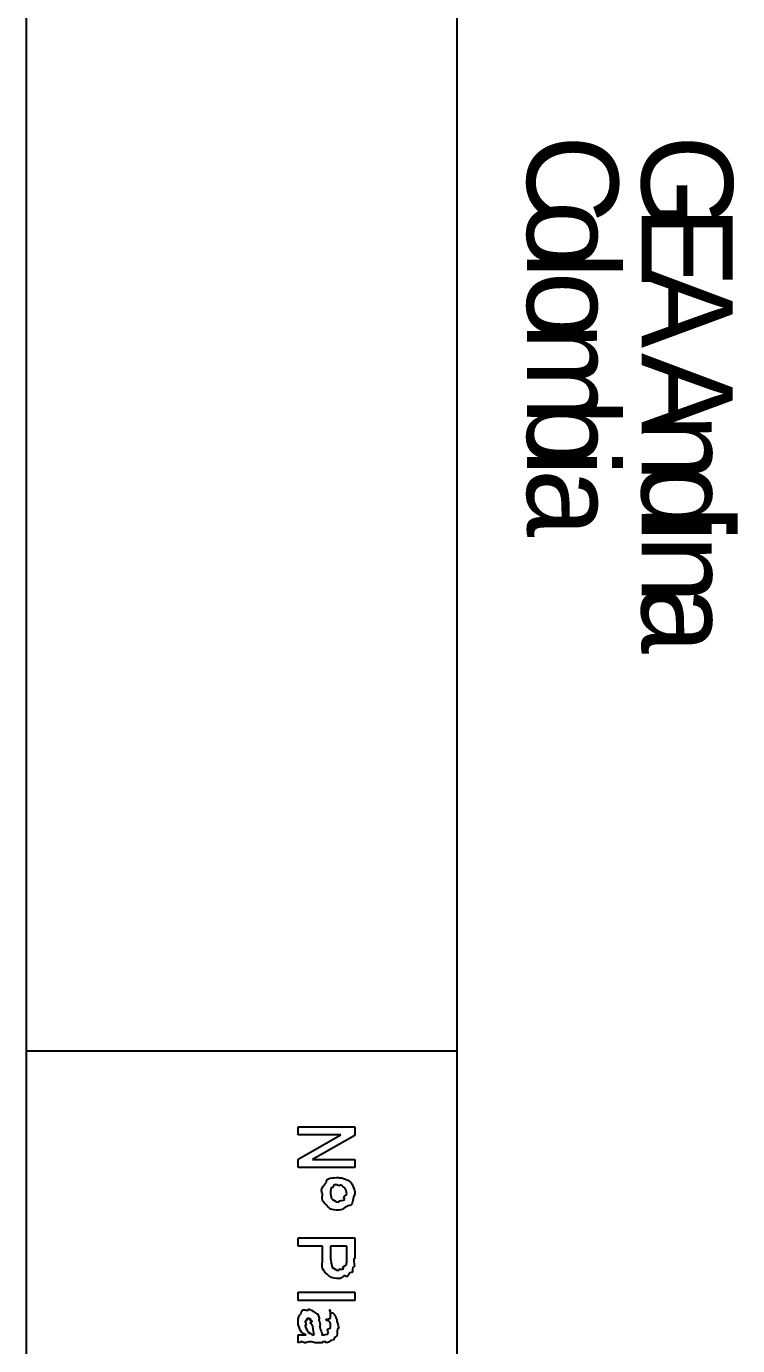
# Model space of a CAD drawing. Header units: millimetres. Extents: x 0 to 33.1, y 1.5 to 45.3.
# Drawn here: x 0.738 to 1.349, y 4.148 to 5.281 of the extents above; entities that cross this region are included whole.
import ezdxf

# ---------------------------------------------------------------- set-up
doc = ezdxf.new("R2010")
doc.units = ezdxf.units.MM
doc.header["$MEASUREMENT"] = 0
doc.layers.get('0').update_dxf_attribs({"linetype": 'CONTINUOUS'})

msp = doc.modelspace()

# ---------------------------------------------------------------- linework, layer by layer
at = {"color": 11, "linetype": 'Continuous'}
for p, q in [((0.737793, 1.78108), (0.737793, 6.90446)), ((0.737793, 4.4011), (1.1078, 4.4011)), ((0.971083, 4.33583), (1.01991, 4.33583)), ((0.971083, 4.32889), (0.971083, 4.33583)), ((0.971083, 4.30806), (1.00776, 4.32889)), ((1.00776, 4.32889), (0.971083, 4.32889)), ((1.01991, 4.33583), (1.01991, 4.32844)), ((1.01991, 4.32844), (0.983453, 4.30783)), ((0.971083, 4.30089), (0.971083, 4.30806)), ((0.983453, 4.30783), (1.01991, 4.30783)), ((1.01991, 4.30783), (1.01991, 4.30089)), ((1.01991, 4.30089), (0.971083, 4.30089)), ((1.01297, 4.27838), (1.01297, 4.27838)), ((1.01991, 4.27838), (1.01991, 4.27838)), ((0.971083, 4.2404), (1.01991, 4.2404)), ((0.971083, 4.23346), (0.971083, 4.2404)), ((1.01991, 4.2404), (1.01991, 4.22304)), ((0.992133, 4.23346), (0.971083, 4.23346)), ((0.992133, 4.22194), (0.992133, 4.23346)), ((0.999078, 4.23346), (0.999078, 4.22239)), ((1.01297, 4.23346), (0.999078, 4.23346)), ((1.01297, 4.2226), (1.01297, 4.23346)), ((0.971083, 4.19374), (1.01991, 4.19374)), ((0.971083, 4.18679), (0.971083, 4.19374)), ((1.01991, 4.19374), (1.01991, 4.18679)), ((1.01991, 4.18679), (0.971083, 4.18679)), ((0.999078, 4.17128), (0.999078, 4.17822)), ((0.971083, 4.15022), (0.971083, 4.15717)), ((0.978028, 4.15717), (0.978028, 4.15717)), ((0.984104, 4.15717), (0.984972, 4.15717)), ((0.991265, 4.15022), (0.985622, 4.15022))]:
    msp.add_line(p, q, dxfattribs=at)
at = {"color": 240, "linetype": 'Continuous'}
msp.add_line((1.1078, 1.78108), (1.1078, 6.90446), dxfattribs=at)
at = {"color": 11, "linetype": 'Continuous'}
for points in [[(0.992133, 4.27838), (0.989746, 4.28244), (0.993272, 4.28575), (0.995606, 4.28836)], [(0.995606, 4.28836), (0.994521, 4.29226), (1.00147, 4.29226), (1.00581, 4.29226)], [(1.0006, 4.28336), (0.998969, 4.28504), (0.999078, 4.28043), (0.999078, 4.27838)], [(1.00602, 4.28532), (1.00114, 4.28765), (1.00174, 4.28467), (1.0006, 4.28336)], [(1.00581, 4.29226), (1.00798, 4.29226), (1.01373, 4.29096), (1.01622, 4.28836)], [(1.01123, 4.28336), (1.00608, 4.28765), (1.00846, 4.28532), (1.00602, 4.28532)], [(1.01622, 4.28836), (1.01752, 4.28706), (1.01991, 4.28244), (1.01991, 4.27838)], [(0.995822, 4.26818), (0.989746, 4.27419), (0.992133, 4.27419), (0.992133, 4.27838)], [(0.999078, 4.27838), (0.998969, 4.27636), (0.999567, 4.27468), (1.0006, 4.27339)], [(1.0006, 4.27339), (1.00114, 4.2736), (1.00363, 4.27121), (1.00624, 4.27121)], [(1.00624, 4.27121), (1.00608, 4.2736), (1.0102, 4.27197), (1.01123, 4.27339)], [(1.01123, 4.27339), (1.00825, 4.27636), (1.01297, 4.27636), (1.01297, 4.27838)], [(1.01297, 4.27838), (1.01286, 4.28043), (1.01237, 4.28207), (1.01123, 4.28336)], [(1.01991, 4.27838), (1.01752, 4.27419), (1.01866, 4.27078), (1.01622, 4.26818)], [(1.00602, 4.26426), (0.999295, 4.26438), (0.998264, 4.26557), (0.995822, 4.26818)], [(1.01622, 4.26818), (1.01259, 4.26899), (1.01036, 4.26426), (1.00602, 4.26426)], [(0.996257, 4.20915), (0.989746, 4.21496), (0.992133, 4.21576), (0.992133, 4.22194)], [(0.999078, 4.22239), (0.998969, 4.2225), (0.999621, 4.21625), (1.00081, 4.21479)], [(1.01036, 4.21392), (1.00765, 4.21669), (1.01232, 4.21599), (1.01275, 4.21739)], [(1.01275, 4.21739), (1.01286, 4.21903), (1.01297, 4.22), (1.01297, 4.2226)], [(1.01948, 4.2161), (1.01693, 4.21496), (1.01845, 4.21192), (1.01731, 4.21044)], [(1.01991, 4.22304), (1.01752, 4.22347), (1.01975, 4.21772), (1.01948, 4.2161)], [(1.00646, 4.20546), (0.999837, 4.20557), (0.998969, 4.20671), (0.996257, 4.20915)], [(1.00081, 4.21479), (1.00147, 4.21479), (1.00391, 4.2124), (1.00624, 4.2124)], [(1.00624, 4.2124), (1.00537, 4.21479), (1.00917, 4.21294), (1.01036, 4.21392)], [(1.01275, 4.20676), (1.01085, 4.21018), (1.00873, 4.20546), (1.00646, 4.20546)], [(1.01731, 4.21044), (1.01476, 4.21192), (1.01476, 4.20763), (1.01275, 4.20676)], [(0.971083, 4.16781), (0.971083, 4.17231), (0.971951, 4.17378), (0.973687, 4.17562)], [(0.973687, 4.17562), (0.974556, 4.18056), (0.977593, 4.17822), (0.980197, 4.17822)], [(0.980849, 4.17128), (0.976833, 4.17128), (0.979438, 4.17085), (0.978896, 4.16997)], [(0.982368, 4.17063), (0.978136, 4.17128), (0.981392, 4.17128), (0.980849, 4.17128)], [(0.980197, 4.17822), (0.978733, 4.18056), (0.983236, 4.17796), (0.984538, 4.17736)], [(0.983236, 4.16889), (0.979004, 4.17042), (0.982801, 4.17019), (0.982368, 4.17063)], [(0.984538, 4.17736), (0.981338, 4.17925), (0.986817, 4.17578), (0.987576, 4.17475)], [(0.987576, 4.17475), (0.987576, 4.17708), (0.989094, 4.17231), (0.989529, 4.17085)], [(0.989529, 4.17085), (0.988118, 4.16997), (0.989854, 4.16835), (0.990181, 4.16629)], [(0.997558, 4.16889), (0.99235, 4.17074), (0.997017, 4.17074), (0.999078, 4.17128)], [(0.999078, 4.17822), (0.997558, 4.17996), (0.997831, 4.17681), (0.999729, 4.17562)], [(0.999729, 4.17562), (1.00147, 4.17768), (1.00326, 4.17279), (1.00429, 4.17063)], [(1.00429, 4.17063), (1.00363, 4.16868), (1.00602, 4.16596), (1.00602, 4.16303)], [(0.972601, 4.16217), (0.971083, 4.16694), (0.971083, 4.16581), (0.971083, 4.16781)], [(0.978028, 4.15717), (0.973253, 4.15869), (0.973742, 4.16032), (0.972601, 4.16217)], [(0.978896, 4.16997), (0.975694, 4.16943), (0.978028, 4.16754), (0.978028, 4.16564)], [(0.978028, 4.16564), (0.975694, 4.16581), (0.978353, 4.16238), (0.979113, 4.16108)], [(0.979113, 4.16108), (0.97716, 4.16303), (0.980524, 4.15864), (0.981282, 4.15804)], [(0.981282, 4.15804), (0.978461, 4.16189), (0.982801, 4.15717), (0.984104, 4.15717)], [(0.983886, 4.16476), (0.979438, 4.16883), (0.983507, 4.16803), (0.983236, 4.16889)], [(0.984972, 4.15717), (0.984538, 4.15901), (0.984158, 4.16146), (0.983886, 4.16476)], [(0.990181, 4.16629), (0.988986, 4.1639), (0.991374, 4.15924), (0.992133, 4.15717)], [(0.997342, 4.15847), (0.994358, 4.16407), (0.999078, 4.16162), (0.999078, 4.1639)], [(0.999078, 4.1639), (0.998969, 4.16857), (0.998535, 4.16775), (0.997558, 4.16889)], [(1.00602, 4.16303), (1.00363, 4.16303), (1.00548, 4.15804), (1.0045, 4.15631)], [(0.971083, 4.15717), (0.97309, 4.15728), (0.975424, 4.15717), (0.978028, 4.15717)], [(0.976725, 4.15022), (0.972928, 4.15261), (0.972928, 4.15022), (0.971083, 4.15022)], [(0.985622, 4.15022), (0.9815, 4.15261), (0.978733, 4.15022), (0.976725, 4.15022)], [(0.992133, 4.15717), (0.990289, 4.15728), (0.993056, 4.15717), (0.993218, 4.15717)], [(0.995822, 4.15044), (0.990886, 4.15261), (0.993001, 4.15022), (0.991265, 4.15022)], [(0.993218, 4.15717), (0.992458, 4.15728), (0.996582, 4.15761), (0.997342, 4.15847)], [(1.00103, 4.1524), (0.998969, 4.15321), (0.997993, 4.15088), (0.995822, 4.15044)], [(1.0045, 4.15631), (1.00174, 4.15479), (1.00244, 4.15315), (1.00103, 4.1524)]]:
    msp.add_open_spline(points, degree=3, dxfattribs=at)

# ---------------------------------------------------------------- texts
at = {"color": 11}
for s, p in [('C', (1.16778, 5.18778)), ('G', (1.26611, 5.18778)), ('o', (1.16778, 5.13125)), ('E', (1.26611, 5.12685)), ('l', (1.16778, 5.08774)), ('o', (1.16778, 5.07037)), ('A', (1.26611, 5.07461)), ('m', (1.16778, 5.02686)), ('A', (1.26611, 5.0006)), ('b', (1.16778, 4.96165)), ('n', (1.26611, 4.94836)), ('i', (1.16778, 4.91814)), ('a', (1.16778, 4.90078)), ('d', (1.26611, 4.90485)), ('i', (1.26611, 4.86133)), ('n', (1.26611, 4.84397)), ('a', (1.26611, 4.80046))]:
    msp.add_text(s, height=0.078333, rotation=270, dxfattribs=at).set_placement(p)

doc.saveas('drawing.dxf')
